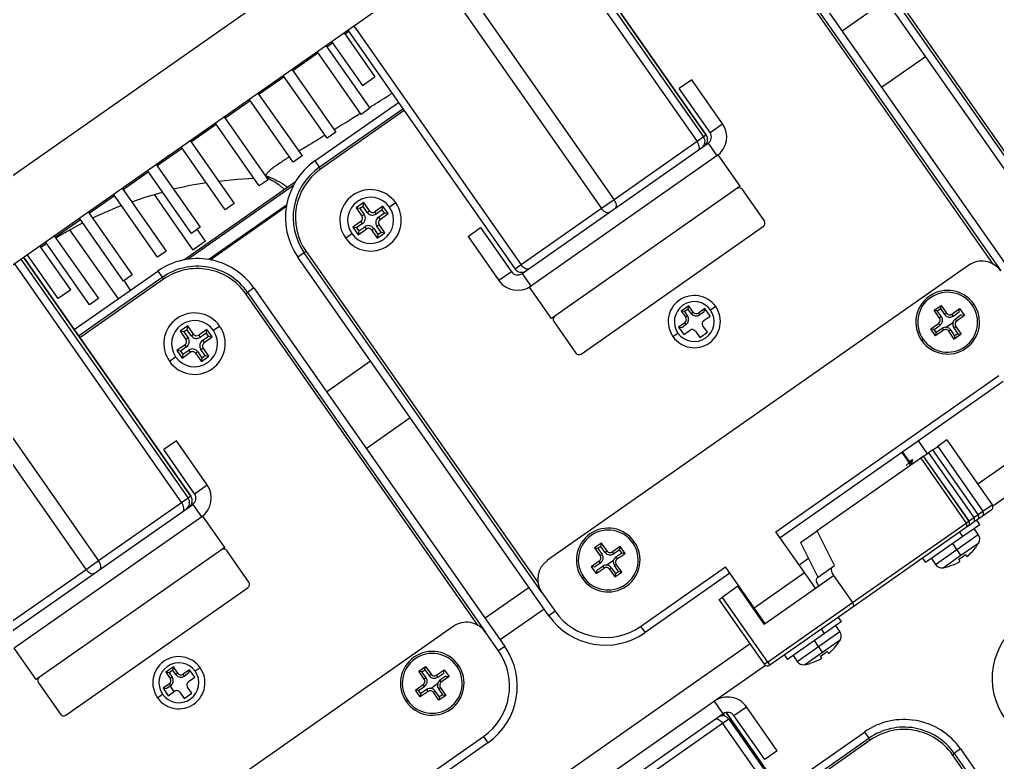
# Model space of a CAD drawing. Header units: millimetres. Extents: x 152904052 to 153933663, y 538271515 to 539240469.
# Drawn here: x 153452066.5 to 153452194, y 538569335.1 to 538569431.8 of the extents above; entities that cross this region are included whole.
import ezdxf

# ---------------------------------------------------------------- set-up
doc = ezdxf.new("R2010")
doc.units = ezdxf.units.MM
doc.layers.add('POWR', color=5, linetype='Continuous')

msp = doc.modelspace()

# ---------------------------------------------------------------- linework, layer by layer
at = {"layer": 'POWR', "color": 7}
for p, q in [((153452337.74, 538569602.02), (153452026.02, 538569383.75)), ((153452042.77, 538569383.88), (153452263.94, 538569538.75)), ((153452202.68, 538569401.24), (153452169.99, 538569447.93)), ((153452201.78, 538569404.27), (153452170.81, 538569448.51)), ((153452171.05, 538569448.68), (153452201.28, 538569405.52)), ((153452133.03, 538569447.08), (153452154.83, 538569415.96)), ((153452133.89, 538569447.69), (153452155.69, 538569416.56)), ((153452156.03, 538569416.79), (153452134.23, 538569447.92)), ((153452134.23, 538569447.92), (153452156.02, 538569416.79)), ((153452193.41, 538569400.01), (153452163.19, 538569443.17)), ((153452163.43, 538569443.35), (153452194.41, 538569399.11)), ((153452164.25, 538569443.92), (153452196.95, 538569397.23)), ((153452122.22, 538569439.51), (153452144.01, 538569408.38)), ((153452120.58, 538569438.37), (153452142.38, 538569407.24)), ((153452173.72, 538569430.4), (153452179.45, 538569434.42)), ((153452108.83, 538569430.14), (153452112.85, 538569424.41)), ((153452108.95, 538569429.98), (153452109.44, 538569430.32)), ((153452109.32, 538569430.48), (153452131.12, 538569399.36)), ((153452110.1, 538569431.03), (153452131.9, 538569399.9)), ((153452106.57, 538569428.31), (153452107.31, 538569428.83)), ((153452107.2, 538569428.99), (153452111.21, 538569423.26)), ((153452111.05, 538569419.48), (153452105.31, 538569427.67)), ((153452106.46, 538569428.48), (153452112.19, 538569420.29)), ((153452102.15, 538569425.22), (153452105.43, 538569427.51)), ((153452178.88, 538569423.03), (153452184.61, 538569427.05)), ((153452102.04, 538569425.38), (153452107.77, 538569417.19)), ((153452097.73, 538569422.12), (153452101, 538569424.41)), ((153452106.62, 538569416.39), (153452100.89, 538569424.58)), ((153452111.21, 538569423.26), (153452112.85, 538569424.41)), ((153452154.14, 538569424.02), (153452152.5, 538569422.87)), ((153452158.15, 538569418.29), (153452154.14, 538569424.02)), ((153452156.52, 538569417.14), (153452152.5, 538569422.87)), ((153452093.3, 538569419.02), (153452096.58, 538569421.32)), ((153452102.2, 538569413.29), (153452096.47, 538569421.48)), ((153452097.61, 538569422.28), (153452103.35, 538569414.09)), ((153452105.03, 538569413.44), (153452115.92, 538569421.06)), ((153452105.6, 538569412.62), (153452116.49, 538569420.24)), ((153452116.67, 538569420), (153452105.77, 538569412.37)), ((153452112.19, 538569420.29), (153452111.05, 538569419.48)), ((153452093.19, 538569419.19), (153452098.92, 538569410.99)), ((153452088.88, 538569415.92), (153452092.16, 538569418.22)), ((153452097.78, 538569410.19), (153452092.04, 538569418.38)), ((153452156.52, 538569417.14), (153452158.15, 538569418.29)), ((153452088.77, 538569416.09), (153452094.5, 538569407.9)), ((153452107.77, 538569417.19), (153452106.62, 538569416.39)), ((153452155.69, 538569416.56), (153452154.83, 538569415.96)), ((153452156.02, 538569416.79), (153452155.69, 538569416.56)), ((153452156.03, 538569416.79), (153452156.02, 538569416.79)), ((153452084.46, 538569412.83), (153452087.73, 538569415.12)), ((153452093.35, 538569407.09), (153452087.62, 538569415.29)), ((153452132.02, 538569398.77), (153452156.27, 538569415.75)), ((153452154.83, 538569415.96), (153452144.01, 538569408.38)), ((153452156.27, 538569415.75), (153452157.42, 538569414.11)), ((153452103.35, 538569414.09), (153452102.2, 538569413.29)), ((153452157.58, 538569414.22), (153452133.01, 538569397.01)), ((153452160.45, 538569410.13), (153452157.58, 538569414.22)), ((153452084.34, 538569412.99), (153452090.08, 538569404.8)), ((153452105.03, 538569413.44), (153452105.6, 538569412.62)), ((153452105.77, 538569412.37), (153452105.6, 538569412.62)), ((153452080.03, 538569409.73), (153452083.31, 538569412.02)), ((153452088.93, 538569404), (153452083.2, 538569412.19)), ((153452098.92, 538569410.99), (153452097.78, 538569410.19)), ((153452098.85, 538569411.32), (153452098.66, 538569411.51)), ((153452098.67, 538569411.23), (153452099.06, 538569411.24)), ((153452079.92, 538569409.89), (153452085.65, 538569401.7)), ((153452087.93, 538569400.55), (153452102.51, 538569410.76)), ((153452102.22, 538569410.25), (153452088.5, 538569400.64)), ((153452160.45, 538569410.13), (153452135.87, 538569392.92)), ((153452163.6, 538569405.62), (153452160.74, 538569409.72)), ((153452075.61, 538569406.63), (153452078.89, 538569408.93)), ((153452084.51, 538569400.9), (153452078.77, 538569409.09)), ((153452084.07, 538569409.07), (153452089.14, 538569401.82)), ((153452101.34, 538569407.68), (153452091.22, 538569400.6)), ((153452091.36, 538569400.57), (153452101.31, 538569407.54)), ((153452094.5, 538569407.9), (153452093.35, 538569407.09)), ((153452111.39, 538569408.01), (153452110.41, 538569407.32)), ((153452110.41, 538569407.32), (153452111.16, 538569406.25)), ((153452110.9, 538569407.23), (153452110.41, 538569407.32)), ((153452111.31, 538569407.52), (153452110.9, 538569407.23)), ((153452110.9, 538569407.23), (153452111.44, 538569406.45)), ((153452111.31, 538569407.52), (153452111.39, 538569408.01)), ((153452111.85, 538569406.74), (153452111.31, 538569407.52)), ((153452112.14, 538569406.94), (153452111.39, 538569408.01)), ((153452113.9, 538569407.56), (153452112.84, 538569406.82)), ((153452113.81, 538569407.07), (153452113.9, 538569407.56)), ((153452114.59, 538569406.58), (153452113.9, 538569407.56)), ((153452115.56, 538569407.99), (153452114.74, 538569407.42)), ((153452142.38, 538569407.24), (153452131.9, 538569399.9)), ((153452144.01, 538569408.38), (153452142.38, 538569407.24)), ((153452080.08, 538569397.8), (153452074.35, 538569405.99)), ((153452075.49, 538569406.8), (153452081.23, 538569398.6)), ((153452111.44, 538569406.45), (153452111.16, 538569406.25)), ((153452111.85, 538569406.74), (153452112.14, 538569406.94)), ((153452113.04, 538569406.53), (153452112.84, 538569406.82)), ((153452113.81, 538569407.07), (153452113.04, 538569406.53)), ((153452113.32, 538569406.12), (153452114.1, 538569406.67)), ((153452113.32, 538569406.12), (153452113.52, 538569405.83)), ((153452113.52, 538569405.83), (153452114.59, 538569406.58)), ((153452114.1, 538569406.67), (153452113.81, 538569407.07)), ((153452114.1, 538569406.67), (153452114.59, 538569406.58)), ((153452071.19, 538569403.53), (153452074.46, 538569405.83)), ((153452090.08, 538569404.8), (153452088.93, 538569404)), ((153452111.03, 538569405.56), (153452109.97, 538569404.81)), ((153452109.97, 538569404.81), (153452110.66, 538569403.83)), ((153452110.46, 538569404.72), (153452109.97, 538569404.81)), ((153452111.23, 538569405.27), (153452110.46, 538569404.72)), ((153452110.46, 538569404.72), (153452110.74, 538569404.32)), ((153452110.74, 538569404.32), (153452111.52, 538569404.86)), ((153452111.23, 538569405.27), (153452111.03, 538569405.56)), ((153452111.52, 538569404.86), (153452111.72, 538569404.57)), ((153452112.71, 538569404.65), (153452112.42, 538569404.45)), ((153452112.71, 538569404.65), (153452113.25, 538569403.87)), ((153452113.11, 538569404.94), (153452113.4, 538569405.14)), ((153452113.66, 538569404.16), (153452113.11, 538569404.94)), ((153452114.15, 538569404.07), (153452113.4, 538569405.14)), ((153452124.98, 538569403.6), (153452126.62, 538569404.75)), ((153452126.62, 538569404.75), (153452130.63, 538569399.01)), ((153452139.73, 538569388.29), (153452163.48, 538569404.92)), ((153452071.07, 538569403.7), (153452076.81, 538569395.51)), ((153452073.06, 538569404.48), (153452079.37, 538569395.47)), ((153452090.78, 538569402.97), (153452089.69, 538569404.53)), ((153452109, 538569403.4), (153452109.82, 538569403.97)), ((153452110.66, 538569403.83), (153452111.72, 538569404.57)), ((153452110.74, 538569404.32), (153452110.66, 538569403.83)), ((153452112.42, 538569404.45), (153452113.16, 538569403.39)), ((153452113.16, 538569403.39), (153452114.15, 538569404.07)), ((153452113.25, 538569403.87), (153452113.16, 538569403.39)), ((153452113.25, 538569403.87), (153452113.66, 538569404.16)), ((153452113.66, 538569404.16), (153452114.15, 538569404.07)), ((153452124.98, 538569403.6), (153452128.99, 538569397.87)), ((153452073.2, 538569396.65), (153452069.19, 538569402.38)), ((153452069.3, 538569402.22), (153452070.04, 538569402.73)), ((153452069.31, 538569402.2), (153452070.07, 538569402.7)), ((153452075.66, 538569394.7), (153452069.92, 538569402.9)), ((153452090.78, 538569402.97), (153452089.3, 538569401.94)), ((153452088.86, 538569369.76), (153452067.06, 538569400.89)), ((153452067.06, 538569400.89), (153452088.85, 538569369.76)), ((153452071.56, 538569395.5), (153452067.55, 538569401.23)), ((153452085.65, 538569401.7), (153452084.51, 538569400.9)), ((153452089.3, 538569401.94), (153452089.14, 538569401.82)), ((153452103.64, 538569401.48), (153452102.82, 538569400.9)), ((153452135.51, 538569354.21), (153452102.82, 538569400.9)), ((153452103.88, 538569401.65), (153452103.64, 538569401.48)), ((153452134.61, 538569357.24), (153452103.64, 538569401.48)), ((153452103.88, 538569401.65), (153452134.11, 538569358.48)), ((153452065.86, 538569400.05), (153452087.66, 538569368.92)), ((153452066.72, 538569400.65), (153452088.52, 538569369.52)), ((153452131.9, 538569399.9), (153452131.12, 538569399.36)), ((153452190.23, 538569399.85), (153452135.35, 538569361.42)), ((153452073.66, 538569391.47), (153452084.55, 538569399.1)), ((153452074.23, 538569390.65), (153452085.12, 538569398.28)), ((153452081.23, 538569398.6), (153452080.08, 538569397.8)), ((153452084.55, 538569399.1), (153452085.12, 538569398.28)), ((153452085.29, 538569398.03), (153452085.12, 538569398.28)), ((153452130.63, 538569399.01), (153452128.99, 538569397.87)), ((153452132.02, 538569398.77), (153452133.17, 538569397.13)), ((153452085.29, 538569398.03), (153452074.4, 538569390.4)), ((153452081.01, 538569396.62), (153452080.15, 538569397.85)), ((153452135.87, 538569392.92), (153452133.01, 538569397.01)), ((153452228.91, 538569397.57), (153452191.42, 538569371.33)), ((153452073.2, 538569396.65), (153452071.56, 538569395.5)), ((153452096.02, 538569396.14), (153452096.26, 538569396.31)), ((153452126.24, 538569352.98), (153452096.02, 538569396.14)), ((153452097.08, 538569396.89), (153452096.26, 538569396.31)), ((153452096.26, 538569396.31), (153452127.24, 538569352.08)), ((153452097.08, 538569396.89), (153452129.78, 538569350.19)), ((153452076.81, 538569395.51), (153452075.66, 538569394.7)), ((153452153.76, 538569394.58), (153452152.77, 538569393.89)), ((153452153.68, 538569394.15), (153452153.76, 538569394.58)), ((153452154.33, 538569393.76), (153452153.76, 538569394.58)), ((153452157.26, 538569394.46), (153452156.6, 538569394)), ((153452185.72, 538569394), (153452186.62, 538569394.63)), ((153452186.54, 538569394.21), (153452186.62, 538569394.63)), ((153452186.62, 538569394.63), (153452187.33, 538569393.61)), ((153452190.68, 538569394.67), (153452190.89, 538569394.81)), ((153452153.2, 538569393.81), (153452152.77, 538569393.89)), ((153452152.77, 538569393.89), (153452153.35, 538569393.07)), ((153452153.68, 538569394.15), (153452153.2, 538569393.81)), ((153452153.2, 538569393.81), (153452153.6, 538569393.24)), ((153452153.6, 538569393.24), (153452153.35, 538569393.07)), ((153452154.08, 538569393.58), (153452153.68, 538569394.15)), ((153452154.08, 538569393.58), (153452154.33, 538569393.76)), ((153452155.85, 538569394.21), (153452155.03, 538569393.63)), ((153452155.2, 538569393.38), (153452155.03, 538569393.63)), ((153452155.77, 538569393.78), (153452155.2, 538569393.38)), ((153452155.72, 538569392.65), (153452156.54, 538569393.22)), ((153452155.77, 538569393.78), (153452155.85, 538569394.21)), ((153452156.54, 538569393.22), (153452155.85, 538569394.21)), ((153452186.43, 538569392.98), (153452185.72, 538569394)), ((153452186.14, 538569393.93), (153452185.72, 538569394)), ((153452186.14, 538569393.93), (153452186.54, 538569394.21)), ((153452186.68, 538569393.15), (153452186.14, 538569393.93)), ((153452186.68, 538569393.15), (153452186.43, 538569392.98)), ((153452186.54, 538569394.21), (153452187.08, 538569393.43)), ((153452187.08, 538569393.43), (153452187.33, 538569393.61)), ((153452188.03, 538569393.49), (153452189.05, 538569394.2)), ((153452188.21, 538569393.24), (153452188.03, 538569393.49)), ((153452188.21, 538569393.24), (153452188.98, 538569393.78)), ((153452189.26, 538569393.38), (153452188.49, 538569392.84)), ((153452189.69, 538569393.3), (153452188.66, 538569392.59)), ((153452188.98, 538569393.78), (153452189.05, 538569394.2)), ((153452189.05, 538569394.2), (153452189.69, 538569393.3)), ((153452189.26, 538569393.38), (153452189.69, 538569393.3)), ((153452189.63, 538569393.38), (153452189.55, 538569393.33)), ((153452055.05, 538569392.48), (153452076.84, 538569361.35)), ((153452088.46, 538569391.95), (153452087.47, 538569391.26)), ((153452088.37, 538569391.46), (153452088.46, 538569391.95)), ((153452089.2, 538569390.88), (153452088.46, 538569391.95)), ((153452092.62, 538569391.93), (153452091.8, 538569391.36)), ((153452136.16, 538569392.51), (153452139.03, 538569388.41)), ((153452153.23, 538569392.37), (153452152.41, 538569391.8)), ((153452153.4, 538569392.12), (153452152.83, 538569391.72)), ((153452153.4, 538569392.12), (153452153.23, 538569392.37)), ((153452156.17, 538569391.14), (153452155.59, 538569391.95)), ((153452185.29, 538569391.57), (153452186.31, 538569392.28)), ((153452185.71, 538569391.49), (153452186.49, 538569392.03)), ((153452186.49, 538569392.03), (153452186.31, 538569392.28)), ((153452188.16, 538569392.36), (153452187.33, 538569391.77)), ((153452188.29, 538569391.71), (153452188.54, 538569391.89)), ((153452188.49, 538569392.84), (153452188.66, 538569392.59)), ((153452188.54, 538569391.89), (153452189.26, 538569390.87)), ((153452053.41, 538569391.33), (153452075.21, 538569360.2)), ((153452087.47, 538569391.26), (153452088.22, 538569390.19)), ((153452087.96, 538569391.17), (153452087.47, 538569391.26)), ((153452088.37, 538569391.46), (153452087.96, 538569391.17)), ((153452087.96, 538569391.17), (153452088.51, 538569390.39)), ((153452088.92, 538569390.68), (153452088.37, 538569391.46)), ((153452088.92, 538569390.68), (153452089.2, 538569390.88)), ((153452090.96, 538569391.5), (153452089.9, 538569390.76)), ((153452090.1, 538569390.47), (153452089.9, 538569390.76)), ((153452090.88, 538569391.01), (153452090.1, 538569390.47)), ((153452090.39, 538569390.06), (153452091.16, 538569390.61)), ((153452090.88, 538569391.01), (153452090.96, 538569391.5)), ((153452091.16, 538569390.61), (153452090.88, 538569391.01)), ((153452091.65, 538569390.52), (153452090.96, 538569391.5)), ((153452091.16, 538569390.61), (153452091.65, 538569390.52)), ((153452151.69, 538569390.56), (153452152.34, 538569391.02)), ((153452152.41, 538569391.8), (153452153.09, 538569390.82)), ((153452152.83, 538569391.72), (153452152.41, 538569391.8)), ((153452153.09, 538569390.82), (153452153.91, 538569391.39)), ((153452154.61, 538569391.27), (153452155.18, 538569390.45)), ((153452155.18, 538569390.45), (153452156.17, 538569391.14)), ((153452185.92, 538569390.66), (153452185.29, 538569391.57)), ((153452185.71, 538569391.49), (153452185.29, 538569391.57)), ((153452185.99, 538569391.09), (153452185.71, 538569391.49)), ((153452186.94, 538569391.38), (153452185.92, 538569390.66)), ((153452185.99, 538569391.09), (153452185.92, 538569390.66)), ((153452186.77, 538569391.63), (153452185.99, 538569391.09)), ((153452186.77, 538569391.63), (153452186.94, 538569391.38)), ((153452187.89, 538569391.43), (153452187.64, 538569391.26)), ((153452188.35, 538569390.23), (153452187.64, 538569391.26)), ((153452188.43, 538569390.66), (153452187.89, 538569391.43)), ((153452188.29, 538569391.71), (153452188.83, 538569390.94)), ((153452189.26, 538569390.87), (153452188.35, 538569390.23)), ((153452188.43, 538569390.66), (153452188.35, 538569390.23)), ((153452188.83, 538569390.94), (153452188.43, 538569390.66)), ((153452188.83, 538569390.94), (153452189.26, 538569390.87)), ((153452088.1, 538569389.5), (153452087.03, 538569388.75)), ((153452088.3, 538569389.21), (153452088.1, 538569389.5)), ((153452088.51, 538569390.39), (153452088.22, 538569390.19)), ((153452090.39, 538569390.06), (153452090.59, 538569389.77)), ((153452090.59, 538569389.77), (153452091.65, 538569390.52)), ((153452184.29, 538569390.2), (153452184.09, 538569390.05)), ((153452087.52, 538569388.66), (153452087.03, 538569388.75)), ((153452087.03, 538569388.75), (153452087.72, 538569387.77)), ((153452088.3, 538569389.21), (153452087.52, 538569388.66)), ((153452087.52, 538569388.66), (153452087.81, 538569388.26)), ((153452087.72, 538569387.77), (153452088.79, 538569388.51)), ((153452087.81, 538569388.26), (153452087.72, 538569387.77)), ((153452087.81, 538569388.26), (153452088.58, 538569388.8)), ((153452088.58, 538569388.8), (153452088.79, 538569388.51)), ((153452089.77, 538569388.59), (153452089.48, 538569388.39)), ((153452089.48, 538569388.39), (153452090.23, 538569387.33)), ((153452089.77, 538569388.59), (153452090.31, 538569387.81)), ((153452090.18, 538569388.88), (153452090.46, 538569389.08)), ((153452090.72, 538569388.1), (153452090.18, 538569388.88)), ((153452090.31, 538569387.81), (153452090.72, 538569388.1)), ((153452091.21, 538569388.01), (153452090.46, 538569389.08)), ((153452090.72, 538569388.1), (153452091.21, 538569388.01)), ((153452086.07, 538569387.34), (153452086.88, 538569387.91)), ((153452090.23, 538569387.33), (153452091.21, 538569388.01)), ((153452090.31, 538569387.81), (153452090.23, 538569387.33)), ((153452106.55, 538569383.37), (153452112.28, 538569387.39)), ((153452165.08, 538569365.15), (153452194.16, 538569385.51)), ((153452194.74, 538569384.69), (153452165.66, 538569364.33)), ((153452111.71, 538569376), (153452117.44, 538569380.01)), ((153452086.97, 538569376.99), (153452085.33, 538569375.84)), ((153452090.98, 538569371.25), (153452086.97, 538569376.99)), ((153452183.68, 538569376.95), (153452184.83, 538569375.31)), ((153452187.38, 538569377.1), (153452186.19, 538569376.26)), ((153452187.38, 538569377.1), (153452193.29, 538569368.66)), ((153452089.35, 538569370.1), (153452085.33, 538569375.84)), ((153452182.71, 538569373.83), (153452181.56, 538569375.47)), ((153452182.78, 538569373.88), (153452181.63, 538569375.52)), ((153452184.36, 538569374.98), (153452184.99, 538569375.42)), ((153452185.56, 538569375.82), (153452184.99, 538569375.42)), ((153452184.99, 538569375.42), (153452190.89, 538569366.99)), ((153452185.56, 538569375.83), (153452186.19, 538569376.26)), ((153452191.47, 538569367.39), (153452185.56, 538569375.83)), ((153452185.56, 538569375.82), (153452185.56, 538569375.83)), ((153452191.46, 538569367.39), (153452185.56, 538569375.82)), ((153452186.19, 538569376.26), (153452192.09, 538569367.83)), ((153452183.97, 538569374.71), (153452170.47, 538569365.26)), ((153452182.74, 538569374.46), (153452182.51, 538569374.26)), ((153452182.57, 538569374.34), (153452182.74, 538569374.46)), ((153452183.02, 538569374.05), (153452182.83, 538569374.05)), ((153452184.36, 538569374.98), (153452183.97, 538569374.71)), ((153452183.97, 538569374.71), (153452189.88, 538569366.28)), ((153452190.27, 538569366.55), (153452184.36, 538569374.98)), ((153452190.26, 538569366.55), (153452184.36, 538569374.98)), ((153452184.36, 538569374.98), (153452184.36, 538569374.98)), ((153452200.02, 538569373.13), (153452193.36, 538569368.47)), ((153452089.35, 538569370.1), (153452090.98, 538569371.25)), ((153452087.66, 538569368.92), (153452076.84, 538569361.35)), ((153452088.52, 538569369.52), (153452087.66, 538569368.92)), ((153452088.85, 538569369.76), (153452088.52, 538569369.52)), ((153452088.86, 538569369.76), (153452088.85, 538569369.76)), ((153452064.85, 538569351.73), (153452089.1, 538569368.71)), ((153452089.1, 538569368.71), (153452090.25, 538569367.07)), ((153452191.47, 538569367.39), (153452192.09, 538569367.83)), ((153452193.17, 538569367.97), (153452191.97, 538569367.13)), ((153452192.09, 538569367.83), (153452193.29, 538569368.66)), ((153452090.41, 538569367.19), (153452065.84, 538569349.98)), ((153452093.28, 538569363.09), (153452090.41, 538569367.19)), ((153452189.88, 538569366.28), (153452190.26, 538569366.55)), ((153452190.26, 538569366.55), (153452190.27, 538569366.55)), ((153452190.27, 538569366.55), (153452190.89, 538569366.99)), ((153452191.34, 538569366.69), (153452190.77, 538569366.29)), ((153452190.89, 538569366.99), (153452191.46, 538569367.39)), ((153452191.67, 538569366.06), (153452191.27, 538569366.64)), ((153452191.53, 538569366.82), (153452191.34, 538569366.69)), ((153452191.46, 538569367.39), (153452191.47, 538569367.39)), ((153452191.56, 538569366.84), (153452191.52, 538569366.91)), ((153452191.56, 538569366.84), (153452191.53, 538569366.82)), ((153452191.97, 538569367.13), (153452191.56, 538569366.84)), ((153452168.81, 538569359.83), (153452165.08, 538569365.15)), ((153452168.3, 538569363.74), (153452170.47, 538569365.26)), ((153452172.76, 538569360.76), (153452170.47, 538569365.26)), ((153452175.07, 538569355.91), (153452189.88, 538569366.28)), ((153452189.77, 538569365.59), (153452175.11, 538569355.33)), ((153452189.47, 538569364.53), (153452189.07, 538569365.1)), ((153452191.67, 538569366.06), (153452189.47, 538569364.53)), ((153452190.14, 538569365.85), (153452189.77, 538569365.59)), ((153452190.33, 538569365.98), (153452190.14, 538569365.85)), ((153452190.36, 538569366), (153452190.32, 538569366.07)), ((153452190.36, 538569366), (153452190.33, 538569365.98)), ((153452190.77, 538569366.29), (153452190.36, 538569366)), ((153452191.47, 538569364.77), (153452190.93, 538569365.55)), ((153452146.45, 538569363.7), (153452146.65, 538569363.84)), ((153452189.47, 538569364.53), (153452184.62, 538569361.13)), ((153452188.69, 538569362.82), (153452191.47, 538569364.77)), ((153452093.28, 538569363.09), (153452068.7, 538569345.89)), ((153452096.43, 538569358.59), (153452093.57, 538569362.68)), ((153452142.38, 538569363.66), (153452141.48, 538569363.03)), ((153452141.48, 538569363.03), (153452142.2, 538569362.01)), ((153452141.91, 538569362.95), (153452141.48, 538569363.03)), ((153452142.31, 538569363.23), (153452141.91, 538569362.95)), ((153452141.91, 538569362.95), (153452142.45, 538569362.18)), ((153452142.31, 538569363.23), (153452142.38, 538569363.66)), ((153452142.85, 538569362.46), (153452142.31, 538569363.23)), ((153452143.1, 538569362.64), (153452142.38, 538569363.66)), ((153452142.85, 538569362.46), (153452143.1, 538569362.64)), ((153452144.82, 538569363.23), (153452143.8, 538569362.51)), ((153452144.74, 538569362.8), (153452143.97, 538569362.26)), ((153452144.74, 538569362.8), (153452144.82, 538569363.23)), ((153452145.02, 538569362.41), (153452144.74, 538569362.8)), ((153452145.45, 538569362.33), (153452144.82, 538569363.23)), ((153452168.3, 538569363.74), (153452170.59, 538569359.24)), ((153452185.9, 538569360.87), (153452188.69, 538569362.82)), ((153452188.69, 538569362.82), (153452188.15, 538569363.6)), ((153452189.21, 538569362.08), (153452188.69, 538569362.82)), ((153452189.21, 538569362.08), (153452191.53, 538569363.71)), ((153452191.13, 538569363.11), (153452191.14, 538569363.1)), ((153452076.84, 538569361.35), (153452075.21, 538569360.2)), ((153452142.08, 538569361.31), (153452141.05, 538569360.59)), ((153452142.25, 538569361.06), (153452142.08, 538569361.31)), ((153452142.45, 538569362.18), (153452142.2, 538569362.01)), ((153452143.93, 538569361.39), (153452143.09, 538569360.8)), ((153452143.97, 538569362.26), (153452143.8, 538569362.51)), ((153452144.25, 538569361.86), (153452145.02, 538569362.41)), ((153452144.25, 538569361.86), (153452144.43, 538569361.61)), ((153452144.43, 538569361.61), (153452145.45, 538569362.33)), ((153452145.02, 538569362.41), (153452145.45, 538569362.33)), ((153452169.36, 538569361.67), (153452168.12, 538569360.81)), ((153452184.22, 538569361.7), (153452184.62, 538569361.13)), ((153452185.36, 538569361.65), (153452185.9, 538569360.87)), ((153452186.88, 538569360.46), (153452189.21, 538569362.08)), ((153452189.09, 538569361.3), (153452188.93, 538569361.58)), ((153452189.78, 538569362.17), (153452189.98, 538569361.93)), ((153452075.21, 538569360.2), (153452064.73, 538569352.87)), ((153452141.05, 538569360.59), (153452141.68, 538569359.69)), ((153452141.48, 538569360.52), (153452141.05, 538569360.59)), ((153452142.25, 538569361.06), (153452141.48, 538569360.52)), ((153452141.68, 538569359.69), (153452142.71, 538569360.41)), ((153452141.76, 538569360.12), (153452141.68, 538569359.69)), ((153452141.76, 538569360.12), (153452142.53, 538569360.66)), ((153452142.53, 538569360.66), (153452142.71, 538569360.41)), ((153452143.65, 538569360.46), (153452143.4, 538569360.29)), ((153452143.4, 538569360.29), (153452144.12, 538569359.26)), ((153452143.65, 538569360.46), (153452144.2, 538569359.69)), ((153452144.05, 538569360.74), (153452144.3, 538569360.92)), ((153452144.59, 538569359.97), (153452144.05, 538569360.74)), ((153452145.02, 538569359.89), (153452144.3, 538569360.92)), ((153452147.47, 538569352.82), (153452158.53, 538569360.56)), ((153452162.26, 538569355.24), (153452158.53, 538569360.56)), ((153452170.51, 538569359.19), (153452172.43, 538569360.53)), ((153452172.43, 538569360.53), (153452172.76, 538569360.76)), ((153452187.59, 538569360.61), (153452187.58, 538569360.63)), ((153452140.06, 538569359.22), (153452139.85, 538569359.08)), ((153452141.71, 538569359.83), (153452141.63, 538569359.77)), ((153452144.12, 538569359.26), (153452145.02, 538569359.89)), ((153452144.2, 538569359.69), (153452144.12, 538569359.26)), ((153452144.2, 538569359.69), (153452144.59, 538569359.97)), ((153452144.59, 538569359.97), (153452145.02, 538569359.89)), ((153452159.1, 538569359.74), (153452148.05, 538569352)), ((153452162.26, 538569355.24), (153452168.81, 538569359.83)), ((153452170.25, 538569357.78), (153452168.81, 538569359.83)), ((153452170.25, 538569357.78), (153452172.61, 538569359.43)), ((153452172.61, 538569359.43), (153452175.07, 538569355.91)), ((153452072.55, 538569341.26), (153452096.31, 538569357.89)), ((153452132.93, 538569357.9), (153452127.2, 538569353.88)), ((153452160.15, 538569358.04), (153452158.11, 538569356.6)), ((153452160.15, 538569358.04), (153452160.25, 538569358.1)), ((153452163.59, 538569353.12), (153452160.15, 538569358.04)), ((153452163.69, 538569353.19), (153452170.25, 538569357.78)), ((153452134.61, 538569357.24), (153452136.33, 538569354.78)), ((153452157.7, 538569356.32), (153452158.11, 538569356.6)), ((153452163.6, 538569347.88), (153452157.7, 538569356.32)), ((153452158.11, 538569356.6), (153452164.01, 538569348.16)), ((153452134.91, 538569355.07), (153452129.17, 538569351.05)), ((153452163.69, 538569353.19), (153452162.26, 538569355.24)), ((153452164.01, 538569348.16), (153452175.07, 538569355.91)), ((153452175.11, 538569355.33), (153452164.3, 538569347.76)), ((153452136.33, 538569354.78), (153452135.51, 538569354.21)), ((153452173.65, 538569353.45), (153452173.24, 538569354.02)), ((153452123.06, 538569352.82), (153452072.48, 538569317.4)), ((153452147.47, 538569352.82), (153452148.05, 538569352)), ((153452163.36, 538569353.45), (153452163.42, 538569353.58)), ((153452163.42, 538569353.37), (153452163.52, 538569353.44)), ((153452163.59, 538569353.12), (153452163.69, 538569353.19)), ((153452171.45, 538569351.91), (153452171.05, 538569352.48)), ((153452173.65, 538569353.45), (153452171.45, 538569351.91)), ((153452173.45, 538569352.15), (153452172.91, 538569352.93)), ((153452128.96, 538569349.62), (153452127.24, 538569352.08)), ((153452171.45, 538569351.91), (153452166.6, 538569348.51)), ((153452170.67, 538569350.2), (153452173.45, 538569352.15)), ((153452171.18, 538569349.46), (153452173.51, 538569351.09)), ((153452068.7, 538569345.89), (153452065.84, 538569349.98)), ((153452161.74, 538569350.54), (153452124.25, 538569324.29)), ((153452129.78, 538569350.19), (153452128.96, 538569349.62)), ((153452167.88, 538569348.25), (153452170.67, 538569350.2)), ((153452170.67, 538569350.2), (153452170.12, 538569350.98)), ((153452171.18, 538569349.46), (153452170.67, 538569350.2)), ((153452173.11, 538569350.49), (153452173.12, 538569350.48)), ((153452166.2, 538569349.09), (153452166.6, 538569348.51)), ((153452167.34, 538569349.03), (153452167.88, 538569348.25)), ((153452168.86, 538569347.84), (153452171.18, 538569349.46)), ((153452171.07, 538569348.68), (153452170.91, 538569348.96)), ((153452171.75, 538569349.55), (153452171.96, 538569349.31)), ((153452086.59, 538569347.54), (153452085.6, 538569346.85)), ((153452086.51, 538569347.12), (153452086.59, 538569347.54)), ((153452087.16, 538569346.72), (153452086.59, 538569347.54)), ((153452090.09, 538569347.43), (153452089.43, 538569346.97)), ((153452118.55, 538569346.97), (153452119.45, 538569347.6)), ((153452119.37, 538569347.17), (153452119.45, 538569347.6)), ((153452119.45, 538569347.6), (153452120.16, 538569346.58)), ((153452123.51, 538569347.64), (153452123.71, 538569347.78)), ((153452163.75, 538569347.74), (153452157.1, 538569343.08)), ((153452164.01, 538569348.16), (153452163.6, 538569347.88)), ((153452164.01, 538569348.16), (153452164.3, 538569347.76)), ((153452169.57, 538569347.99), (153452169.56, 538569348.01)), ((153452085.6, 538569346.85), (153452086.18, 538569346.04)), ((153452086.03, 538569346.78), (153452085.6, 538569346.85)), ((153452086.51, 538569347.12), (153452086.03, 538569346.78)), ((153452086.03, 538569346.78), (153452086.43, 538569346.21)), ((153452086.43, 538569346.21), (153452086.18, 538569346.04)), ((153452086.91, 538569346.55), (153452086.51, 538569347.12)), ((153452086.91, 538569346.55), (153452087.16, 538569346.72)), ((153452088.68, 538569347.17), (153452087.86, 538569346.6)), ((153452088.03, 538569346.35), (153452087.86, 538569346.6)), ((153452088.6, 538569346.75), (153452088.03, 538569346.35)), ((153452088.55, 538569345.62), (153452089.36, 538569346.19)), ((153452088.6, 538569346.75), (153452088.68, 538569347.17)), ((153452089.36, 538569346.19), (153452088.68, 538569347.17)), ((153452119.26, 538569345.95), (153452118.55, 538569346.97)), ((153452118.97, 538569346.89), (153452118.55, 538569346.97)), ((153452118.97, 538569346.89), (153452119.37, 538569347.17)), ((153452119.51, 538569346.12), (153452118.97, 538569346.89)), ((153452119.51, 538569346.12), (153452119.26, 538569345.95)), ((153452119.37, 538569347.17), (153452119.91, 538569346.4)), ((153452119.91, 538569346.4), (153452120.16, 538569346.58)), ((153452120.86, 538569346.45), (153452121.88, 538569347.17)), ((153452121.04, 538569346.2), (153452120.86, 538569346.45)), ((153452121.04, 538569346.2), (153452121.81, 538569346.74)), ((153452122.09, 538569346.35), (153452121.32, 538569345.8)), ((153452122.52, 538569346.27), (153452121.49, 538569345.55)), ((153452121.81, 538569346.74), (153452121.88, 538569347.17)), ((153452121.88, 538569347.17), (153452122.52, 538569346.27)), ((153452122.09, 538569346.35), (153452122.52, 538569346.27)), ((153452122.46, 538569346.35), (153452122.38, 538569346.29)), ((153452068.99, 538569345.48), (153452071.86, 538569341.38)), ((153452086.06, 538569345.34), (153452085.24, 538569344.77)), ((153452085.24, 538569344.77), (153452085.92, 538569343.78)), ((153452085.66, 538569344.69), (153452085.24, 538569344.77)), ((153452086.23, 538569345.09), (153452085.66, 538569344.69)), ((153452086.23, 538569345.09), (153452086.06, 538569345.34)), ((153452086.15, 538569345.03), (153452086.66, 538569344.3)), ((153452089, 538569344.1), (153452088.42, 538569344.92)), ((153452118.12, 538569344.53), (153452119.14, 538569345.25)), ((153452118.54, 538569344.46), (153452119.32, 538569345)), ((153452119.32, 538569345), (153452119.14, 538569345.25)), ((153452120.99, 538569345.33), (153452120.16, 538569344.74)), ((153452121.12, 538569344.68), (153452121.37, 538569344.86)), ((153452121.32, 538569345.8), (153452121.49, 538569345.55)), ((153452121.37, 538569344.86), (153452122.09, 538569343.83)), ((153452084.52, 538569343.53), (153452085.17, 538569343.99)), ((153452085.92, 538569343.78), (153452086.74, 538569344.36)), ((153452087.44, 538569344.23), (153452088.01, 538569343.41)), ((153452088.01, 538569343.41), (153452089, 538569344.1)), ((153452118.75, 538569343.63), (153452118.12, 538569344.53)), ((153452118.54, 538569344.46), (153452118.12, 538569344.53)), ((153452118.82, 538569344.06), (153452118.54, 538569344.46)), ((153452119.77, 538569344.35), (153452118.75, 538569343.63)), ((153452118.82, 538569344.06), (153452118.75, 538569343.63)), ((153452119.59, 538569344.6), (153452118.82, 538569344.06)), ((153452119.59, 538569344.6), (153452119.77, 538569344.35)), ((153452120.72, 538569344.4), (153452120.47, 538569344.23)), ((153452121.18, 538569343.2), (153452120.47, 538569344.23)), ((153452121.26, 538569343.63), (153452120.72, 538569344.4)), ((153452121.12, 538569344.68), (153452121.66, 538569343.91)), ((153452122.09, 538569343.83), (153452121.18, 538569343.2)), ((153452121.26, 538569343.63), (153452121.18, 538569343.2)), ((153452121.66, 538569343.91), (153452121.26, 538569343.63)), ((153452121.66, 538569343.91), (153452122.09, 538569343.83)), ((153452117.12, 538569343.16), (153452116.92, 538569343.02)), ((153452157.1, 538569343.08), (153452132.85, 538569326.1)), ((153452158.25, 538569341.44), (153452157.1, 538569343.08)), ((153452159.64, 538569341.2), (153452161.28, 538569342.34)), ((153452165.29, 538569336.61), (153452161.28, 538569342.34)), ((153452158.25, 538569341.44), (153452134, 538569324.46)), ((153452158.24, 538569341.43), (153452158.46, 538569341.12)), ((153452165.75, 538569331.43), (153452158.62, 538569341.6)), ((153452158.62, 538569341.6), (153452165.74, 538569331.43)), ((153452163.65, 538569335.46), (153452159.64, 538569341.2)), ((153452158.16, 538569340.16), (153452147.52, 538569332.71)), ((153452158.98, 538569340.74), (153452158.16, 538569340.16)), ((153452158.16, 538569340.16), (153452179.96, 538569309.04)), ((153452158.98, 538569340.74), (153452180.78, 538569309.61)), ((153452097.91, 538569318.12), (153452126.99, 538569338.48)), ((153452126.99, 538569338.48), (153452127.57, 538569337.66)), ((153452165.58, 538569331.32), (153452176.64, 538569339.06)), ((153452176.64, 538569339.06), (153452177.21, 538569338.24)), ((153452127.57, 538569337.66), (153452098.49, 538569317.3)), ((153452166.15, 538569330.5), (153452177.21, 538569338.24)), ((153452177.38, 538569337.99), (153452166.33, 538569330.25)), ((153452177.38, 538569337.99), (153452177.21, 538569338.24)), ((153452165.29, 538569336.61), (153452163.65, 538569335.46)), ((153452188.11, 538569336.1), (153452188.35, 538569336.28)), ((153452218.33, 538569292.94), (153452188.11, 538569336.1)), ((153452189.17, 538569336.85), (153452188.35, 538569336.28)), ((153452188.35, 538569336.28), (153452219.33, 538569292.04)), ((153452189.17, 538569336.85), (153452221.87, 538569290.16))]:
    msp.add_line(p, q, dxfattribs=at)
at = {"layer": 'POWR', "color": 7, "flags": 128}
for points in [[(153452155.01, 538569414.86), (153452155.08, 538569414.93), (153452155.12, 538569415.03), (153452155.13, 538569415.15), (153452155.12, 538569415.3), (153452155.08, 538569415.46), (153452155.02, 538569415.62), (153452154.93, 538569415.79), (153452154.83, 538569415.96)], [(153452092.46, 538569410.81), (153452094.96, 538569411.07), (153452097.08, 538569411.19)], [(153452081.15, 538569408.13), (153452082.9, 538569408.71), (153452085.16, 538569409.38)], [(153452076.04, 538569406.01), (153452079.04, 538569407.33), (153452079.8, 538569407.63)], [(153452143.38, 538569406.72), (153452143.28, 538569406.68), (153452143.17, 538569406.67), (153452143.04, 538569406.69), (153452142.91, 538569406.75), (153452142.77, 538569406.83), (153452142.63, 538569406.95), (153452142.5, 538569407.08), (153452142.38, 538569407.24)], [(153452144.2, 538569407.29), (153452144.26, 538569407.36), (153452144.3, 538569407.46), (153452144.32, 538569407.58), (153452144.31, 538569407.73), (153452144.27, 538569407.88), (153452144.2, 538569408.05), (153452144.12, 538569408.22), (153452144.01, 538569408.38)], [(153452071.26, 538569403.44), (153452071.69, 538569403.69), (153452074.84, 538569405.42)], [(153452132.9, 538569399.38), (153452132.81, 538569399.34), (153452132.7, 538569399.33), (153452132.57, 538569399.35), (153452132.43, 538569399.41), (153452132.29, 538569399.5), (153452132.15, 538569399.61), (153452132.02, 538569399.75), (153452131.9, 538569399.9)], [(153452087.84, 538569367.83), (153452087.91, 538569367.9), (153452087.95, 538569368), (153452087.96, 538569368.12), (153452087.95, 538569368.26), (153452087.91, 538569368.42), (153452087.85, 538569368.59), (153452087.76, 538569368.76), (153452087.66, 538569368.92)], [(153452077.03, 538569360.26), (153452077.09, 538569360.33), (153452077.13, 538569360.43), (153452077.15, 538569360.55), (153452077.14, 538569360.69), (153452077.1, 538569360.85), (153452077.03, 538569361.02), (153452076.95, 538569361.19), (153452076.84, 538569361.35)], [(153452076.21, 538569359.69), (153452076.11, 538569359.64), (153452076, 538569359.63), (153452075.87, 538569359.66), (153452075.74, 538569359.71), (153452075.6, 538569359.8), (153452075.46, 538569359.91), (153452075.33, 538569360.05), (153452075.21, 538569360.2)], [(153452158.16, 538569340.16), (153452158.04, 538569340.32), (153452157.91, 538569340.45), (153452157.78, 538569340.57), (153452157.64, 538569340.66), (153452157.51, 538569340.72), (153452157.38, 538569340.74), (153452157.27, 538569340.74), (153452157.18, 538569340.7)]]:
    msp.add_lwpolyline(points, dxfattribs=at)
at = {"layer": 'POWR', "color": 7}
for centre, radius, start, end in [((153452155.7, 538569416.56), 3, 305, 35), ((153452154.87, 538569415.98), 1, 305.0109, 35.0109), ((153452155.21, 538569416.22), 1, 305, 35), ((153452155.21, 538569416.22), 1, 305.0109, 35.0109), ((153452155.7, 538569416.56), 1, 305, 35), ((153452110.19, 538569406.06), 9, 125, 215), ((153452110.19, 538569406.06), 8, 125, 215), ((153452110.19, 538569406.06), 7.7, 125, 215), ((153452099.21, 538569357.24), 54, 98.8488, 103.4898), ((153452160.33, 538569409.43), 0.5, 35, 125), ((153452112.28, 538569405.7), 4, 35, 215), ((153452112.28, 538569405.7), 3, 35, 215), ((153452112.28, 538569405.7), 4, 215, 35), ((153452112.28, 538569405.7), 3, 215, 35), ((153452110.75, 538569405.97), 0.5, 305, 35), ((153452110.75, 538569405.97), 0.851, 305, 35), ((153452112.55, 538569407.23), 0.851, 215, 305), ((153452112.55, 538569407.23), 0.5, 215, 305), ((153452113.81, 538569405.43), 0.851, 125, 215), ((153452112.01, 538569404.16), 0.851, 35, 125), ((153452112.01, 538569404.16), 0.5, 35, 125), ((153452113.81, 538569405.43), 0.5, 125, 215), ((153452163.19, 538569405.33), 0.5, 305, 35), ((153452089.71, 538569391.72), 9, 35, 125), ((153452089.71, 538569391.72), 8, 35, 125), ((153452191.95, 538569397.39), 3, 35, 125), ((153452089.71, 538569391.72), 7.7, 35, 125), ((153452131.45, 538569399.59), 1, 215, 305), ((153452131.94, 538569399.93), 1, 215, 305), ((153452131.45, 538569399.59), 3, 215, 305), ((153452154.47, 538569392.51), 3.4, 35, 215), ((153452187.49, 538569392.43), 4.15, 35, 215), ((153452187.49, 538569392.43), 3.9, 35, 215), ((153452154.47, 538569392.51), 3.4, 215, 35), ((153452154.47, 538569392.51), 2.6, 35, 215), ((153452187.49, 538569392.43), 4.15, 215, 35), ((153452187.49, 538569392.43), 3.9, 215, 35), ((153452089.34, 538569389.64), 4, 35, 215), ((153452136.57, 538569392.8), 0.5, 125, 215), ((153452154.47, 538569392.51), 2.6, 215, 35), ((153452152.94, 538569392.78), 0.807, 305, 35), ((153452154.74, 538569394.04), 0.807, 215, 305), ((153452154.74, 538569394.04), 0.5, 215, 305), ((153452186.02, 538569392.69), 0.807, 305, 35), ((153452187.74, 538569393.9), 0.807, 215, 305), ((153452187.74, 538569393.9), 0.5, 215, 305), ((153452089.34, 538569389.64), 4, 215, 35), ((153452089.34, 538569389.64), 3, 35, 215), ((153452152.94, 538569392.78), 0.5, 305, 35), ((153452156, 538569392.24), 0.5, 125, 215), ((153452186.02, 538569392.69), 0.5, 305, 35), ((153452188.95, 538569392.18), 0.807, 125, 215), ((153452188.95, 538569392.18), 0.5, 125, 215), ((153452089.34, 538569389.64), 3, 215, 35), ((153452089.61, 538569391.17), 0.851, 215, 305), ((153452089.61, 538569391.17), 0.5, 215, 305), ((153452154.2, 538569390.98), 0.5, 35, 125), ((153452187.23, 538569390.97), 0.807, 35, 125), ((153452187.23, 538569390.97), 0.5, 35, 125), ((153452087.81, 538569389.91), 0.5, 305, 35), ((153452087.81, 538569389.91), 0.851, 305, 35), ((153452090.87, 538569389.37), 0.851, 125, 215), ((153452090.87, 538569389.37), 0.5, 125, 215), ((153452089.07, 538569388.1), 0.851, 35, 125), ((153452089.07, 538569388.1), 0.5, 35, 125), ((153452139.44, 538569388.7), 0.5, 215, 305), ((153452088.53, 538569369.53), 3, 305, 35), ((153452087.7, 538569368.95), 1, 305.0109, 35.0109), ((153452088.04, 538569369.19), 1, 305, 35), ((153452088.04, 538569369.19), 1, 305.0109, 35.0109), ((153452088.53, 538569369.53), 1, 305, 35), ((153452191.68, 538569367.54), 0.499, 305.07, 35.0698), ((153452189.86, 538569366.26), 0.5, 305, 35), ((153452189.86, 538569366.26), 0.499, 305.07, 35.0698), ((153452190.48, 538569366.7), 0.499, 305.07, 35.0698), ((153452191.06, 538569367.1), 0.5, 305, 35), ((153452191.06, 538569367.1), 0.499, 305.07, 35.0698), ((153452191.58, 538569366.92), 0.103, 217.4159, 246.5165), ((153452143.25, 538569361.46), 4.15, 35, 215), ((153452143.25, 538569361.46), 3.9, 35, 215), ((153452190.38, 538569366.08), 0.103, 217.4159, 246.5165), ((153452143.25, 538569361.46), 4.15, 215, 35), ((153452190.66, 538569364.2), 1, 330.8721, 35), ((153452093.16, 538569362.4), 0.5, 35, 125), ((153452143.25, 538569361.46), 3.9, 215, 35), ((153452143.51, 538569362.92), 0.5, 215, 305), ((153452185.83, 538569366.91), 6.52, 312.4848, 324.3917), ((153452185.85, 538569366.87), 6.5, 324.4786, 330.8721), ((153452137.07, 538569358.96), 3, 125, 215), ((153452141.79, 538569361.72), 0.5, 305, 35), ((153452141.79, 538569361.72), 0.807, 305, 35), ((153452143.51, 538569362.92), 0.807, 215, 305), ((153452144.71, 538569361.2), 0.807, 125, 215), ((153452144.71, 538569361.2), 0.5, 125, 215), ((153452185.74, 538569367.03), 6.32, 300.3185, 309.6814), ((153452142.99, 538569360), 0.807, 35, 125), ((153452142.99, 538569360), 0.5, 35, 125), ((153452186.72, 538569361.44), 1, 215, 279.1279), ((153452185.85, 538569366.87), 6.5, 279.1279, 285.5214), ((153452185.83, 538569366.91), 6.52, 285.6083, 297.5152), ((153452096.02, 538569358.3), 0.5, 305, 35), ((153452142.88, 538569359.37), 9, 215, 305), ((153452142.88, 538569359.37), 8, 215, 305), ((153452124.78, 538569350.36), 3, 35, 125), ((153452202.28, 538569346.03), 9, 125, 215), ((153452167.83, 538569354.26), 6.5, 324.4786, 330.8721), ((153452172.63, 538569351.58), 1, 330.8721, 35), ((153452122.4, 538569345.03), 9, 305, 35), ((153452167.81, 538569354.29), 6.52, 312.4848, 324.3917), ((153452087.3, 538569345.48), 3.4, 35, 215), ((153452120.32, 538569345.4), 4.15, 35, 215), ((153452120.32, 538569345.4), 3.9, 35, 215), ((153452122.4, 538569345.03), 8, 305, 35), ((153452167.72, 538569354.41), 6.32, 300.3185, 309.6814), ((153452087.3, 538569345.48), 3.4, 215, 35), ((153452087.3, 538569345.48), 2.6, 35, 215), ((153452120.32, 538569345.4), 4.15, 215, 35), ((153452120.32, 538569345.4), 3.9, 215, 35), ((153452164.01, 538569348.16), 0.5, 215, 305), ((153452168.7, 538569348.82), 1, 215, 279.1279), ((153452167.83, 538569354.26), 6.5, 279.1279, 285.5214), ((153452167.8, 538569354.29), 6.52, 285.6083, 297.5152), ((153452069.4, 538569345.76), 0.5, 125, 215), ((153452087.3, 538569345.48), 2.6, 215, 35), ((153452085.77, 538569345.75), 0.5, 305, 35), ((153452085.77, 538569345.75), 0.807, 305, 35), ((153452087.57, 538569347.01), 0.807, 215, 305), ((153452087.57, 538569347.01), 0.5, 215, 305), ((153452118.85, 538569345.66), 0.807, 305, 35), ((153452120.57, 538569346.86), 0.807, 215, 305), ((153452120.57, 538569346.86), 0.5, 215, 305), ((153452088.83, 538569345.21), 0.5, 125, 215), ((153452118.85, 538569345.66), 0.5, 305, 35), ((153452120.06, 538569343.94), 0.807, 35, 125), ((153452121.78, 538569345.14), 0.807, 125, 215), ((153452121.78, 538569345.14), 0.5, 125, 215), ((153452087.03, 538569343.95), 0.5, 35, 125), ((153452120.06, 538569343.94), 0.5, 35, 125), ((153452158.82, 538569340.62), 3, 35, 125), ((153452072.27, 538569341.67), 0.5, 215, 305), ((153452158.16, 538569340.16), 1, 35, 125), ((153452158.82, 538569340.62), 1, 35, 125), ((153452181.8, 538569331.69), 9, 35, 125), ((153452181.8, 538569331.69), 8, 35, 125), ((153452181.8, 538569331.69), 7.7, 35, 125)]:
    msp.add_arc(centre, radius, start, end, dxfattribs=at)
for points, knots in [([(153452112.13, 538569420.38), (153452112.89, 538569420.86), (153452113.83, 538569421.45), (153452114.88, 538569422.13), (153452115.09, 538569422.26)], [0, 0, 0, 0, 0.807737, 1, 1, 1, 1]), ([(153452107.53, 538569417.53), (153452108.53, 538569418.14), (153452109.6, 538569418.79), (153452110.86, 538569419.58), (153452110.94, 538569419.64)], [0, 0, 0, 0, 0.932568, 1, 1, 1, 1]), ([(153452102.91, 538569414.72), (153452103.36, 538569414.99), (153452104.35, 538569415.6), (153452105.64, 538569416.38), (153452106.33, 538569416.8)], [0, 0, 0, 0, 0.460782, 1, 1, 1, 1]), ([(153452086.2, 538569414.29), (153452086.14, 538569414.25), (153452085.8, 538569413.98), (153452085.25, 538569413.57), (153452084.69, 538569413.18), (153452084.42, 538569413), (153452084.36, 538569412.96)], [0, 0, 0, 0, 0.090275, 0.559324, 0.902777, 1, 1, 1, 1]), ([(153452098.66, 538569411.51), (153452098.7, 538569411.63), (153452098.78, 538569411.86), (153452099.37, 538569412.43), (153452100.34, 538569413.12), (153452101.28, 538569413.71), (153452101.71, 538569413.98)], [0, 0, 0, 0, 0.254532, 0.508983, 0.770758, 1, 1, 1, 1]), ([(153452098.66, 538569411.51), (153452099.44, 538569411.19), (153452100.4, 538569410.8), (153452101.3, 538569410.14), (153452101.46, 538569410.02)], [0, 0, 0, 0, 0.823845, 1, 1, 1, 1]), ([(153452098.8, 538569411.23), (153452099.19, 538569411.04), (153452100.04, 538569410.62), (153452100.7, 538569410.05), (153452101.06, 538569409.74)], [0, 0, 0, 0, 0.457647, 1, 1, 1, 1]), ([(153452182.74, 538569374.46), (153452182.81, 538569374.5), (153452182.97, 538569374.57), (153452182.91, 538569374.48), (153452182.63, 538569374.23), (153452182.27, 538569373.94), (153452182.07, 538569373.78)], [0, 0, 0, 0, 0.240848, 0.476572, 0.721491, 1, 1, 1, 1]), ([(153452182.51, 538569373.9), (153452182.6, 538569373.95), (153452182.77, 538569374.04), (153452182.86, 538569374.07), (153452182.83, 538569374.03), (153452182.83, 538569374.02)], [0, 0, 0, 0, 0.402272, 0.802406, 1, 1, 1, 1]), ([(153452182.79, 538569374.12), (153452182.81, 538569374.18), (153452182.86, 538569374.32), (153452182.91, 538569374.46), (153452182.93, 538569374.52)], [0, 0, 0, 0, 0.499894, 1, 1, 1, 1]), ([(153452193.17, 538569367.97), (153452193.22, 538569368.02), (153452193.33, 538569368.11), (153452193.39, 538569368.32), (153452193.37, 538569368.52), (153452193.32, 538569368.62), (153452193.29, 538569368.66)], [0, 0, 0, 0, 0.270336, 0.562527, 0.789797, 1, 1, 1, 1]), ([(153452189.88, 538569366.28), (153452189.9, 538569366.24), (153452189.95, 538569366.15), (153452189.98, 538569366.01), (153452189.96, 538569365.85), (153452189.89, 538569365.69), (153452189.81, 538569365.62), (153452189.77, 538569365.59)], [0, 0, 0, 0, 0.174928, 0.36388, 0.560047, 0.788091, 1, 1, 1, 1]), ([(153452188.84, 538569361.13), (153452188.87, 538569361.15), (153452188.94, 538569361.18), (153452189.03, 538569361.24), (153452189.08, 538569361.28), (153452189.09, 538569361.3), (153452189.09, 538569361.3)], [0, 0, 0, 0, 0.250648, 0.499754, 0.7491, 1, 1, 1, 1]), ([(153452189.98, 538569361.93), (153452189.99, 538569361.92), (153452190, 538569361.92), (153452190.06, 538569361.96), (153452190.14, 538569362.02), (153452190.2, 538569362.07), (153452190.23, 538569362.1)], [0, 0, 0, 0, 0.2506482, 0.4997541, 0.7490998, 1, 1, 1, 1]), ([(153452190.23, 538569362.1), (153452190.2, 538569362.07), (153452190.14, 538569362.02), (153452190.06, 538569361.96), (153452190, 538569361.92), (153452189.99, 538569361.92), (153452189.98, 538569361.93)], [0, 0, 0, 0, 0.250648, 0.499754, 0.7491, 1, 1, 1, 1]), ([(153452172.43, 538569360.53), (153452172.38, 538569360.47), (153452172.29, 538569360.36), (153452172.31, 538569360.05), (153452172.42, 538569359.72), (153452172.55, 538569359.52), (153452172.61, 538569359.43)], [0, 0, 0, 0, 0.273241, 0.566326, 0.792171, 1, 1, 1, 1]), ([(153452170.69, 538569358.09), (153452170.64, 538569358.17), (153452170.54, 538569358.33), (153452170.43, 538569358.59), (153452170.38, 538569358.85), (153452170.4, 538569359.07), (153452170.48, 538569359.15), (153452170.51, 538569359.19)], [0, 0, 0, 0, 0.174736, 0.363548, 0.559692, 0.78787, 1, 1, 1, 1]), ([(153452175.07, 538569355.91), (153452175.1, 538569355.87), (153452175.15, 538569355.79), (153452175.2, 538569355.65), (153452175.21, 538569355.52), (153452175.19, 538569355.4), (153452175.14, 538569355.35), (153452175.11, 538569355.33)], [0, 0, 0, 0, 0.163518, 0.344285, 0.539301, 0.775308, 1, 1, 1, 1]), ([(153452170.82, 538569348.51), (153452170.85, 538569348.53), (153452170.92, 538569348.56), (153452171.01, 538569348.62), (153452171.06, 538569348.66), (153452171.07, 538569348.68), (153452171.07, 538569348.68)], [0, 0, 0, 0, 0.250648, 0.499754, 0.7491, 1, 1, 1, 1]), ([(153452171.96, 538569349.31), (153452171.96, 538569349.31), (153452171.98, 538569349.3), (153452172.04, 538569349.34), (153452172.12, 538569349.4), (153452172.18, 538569349.46), (153452172.21, 538569349.48)], [0, 0, 0, 0, 0.2506482, 0.4997541, 0.7490998, 1, 1, 1, 1]), ([(153452172.21, 538569349.48), (153452172.18, 538569349.46), (153452172.12, 538569349.4), (153452172.04, 538569349.34), (153452171.98, 538569349.3), (153452171.96, 538569349.31), (153452171.96, 538569349.31)], [0, 0, 0, 0, 0.250648, 0.499754, 0.7491, 1, 1, 1, 1])]:
    msp.add_open_spline(points, degree=3, knots=knots, dxfattribs=at)

doc.saveas('drawing.dxf')
